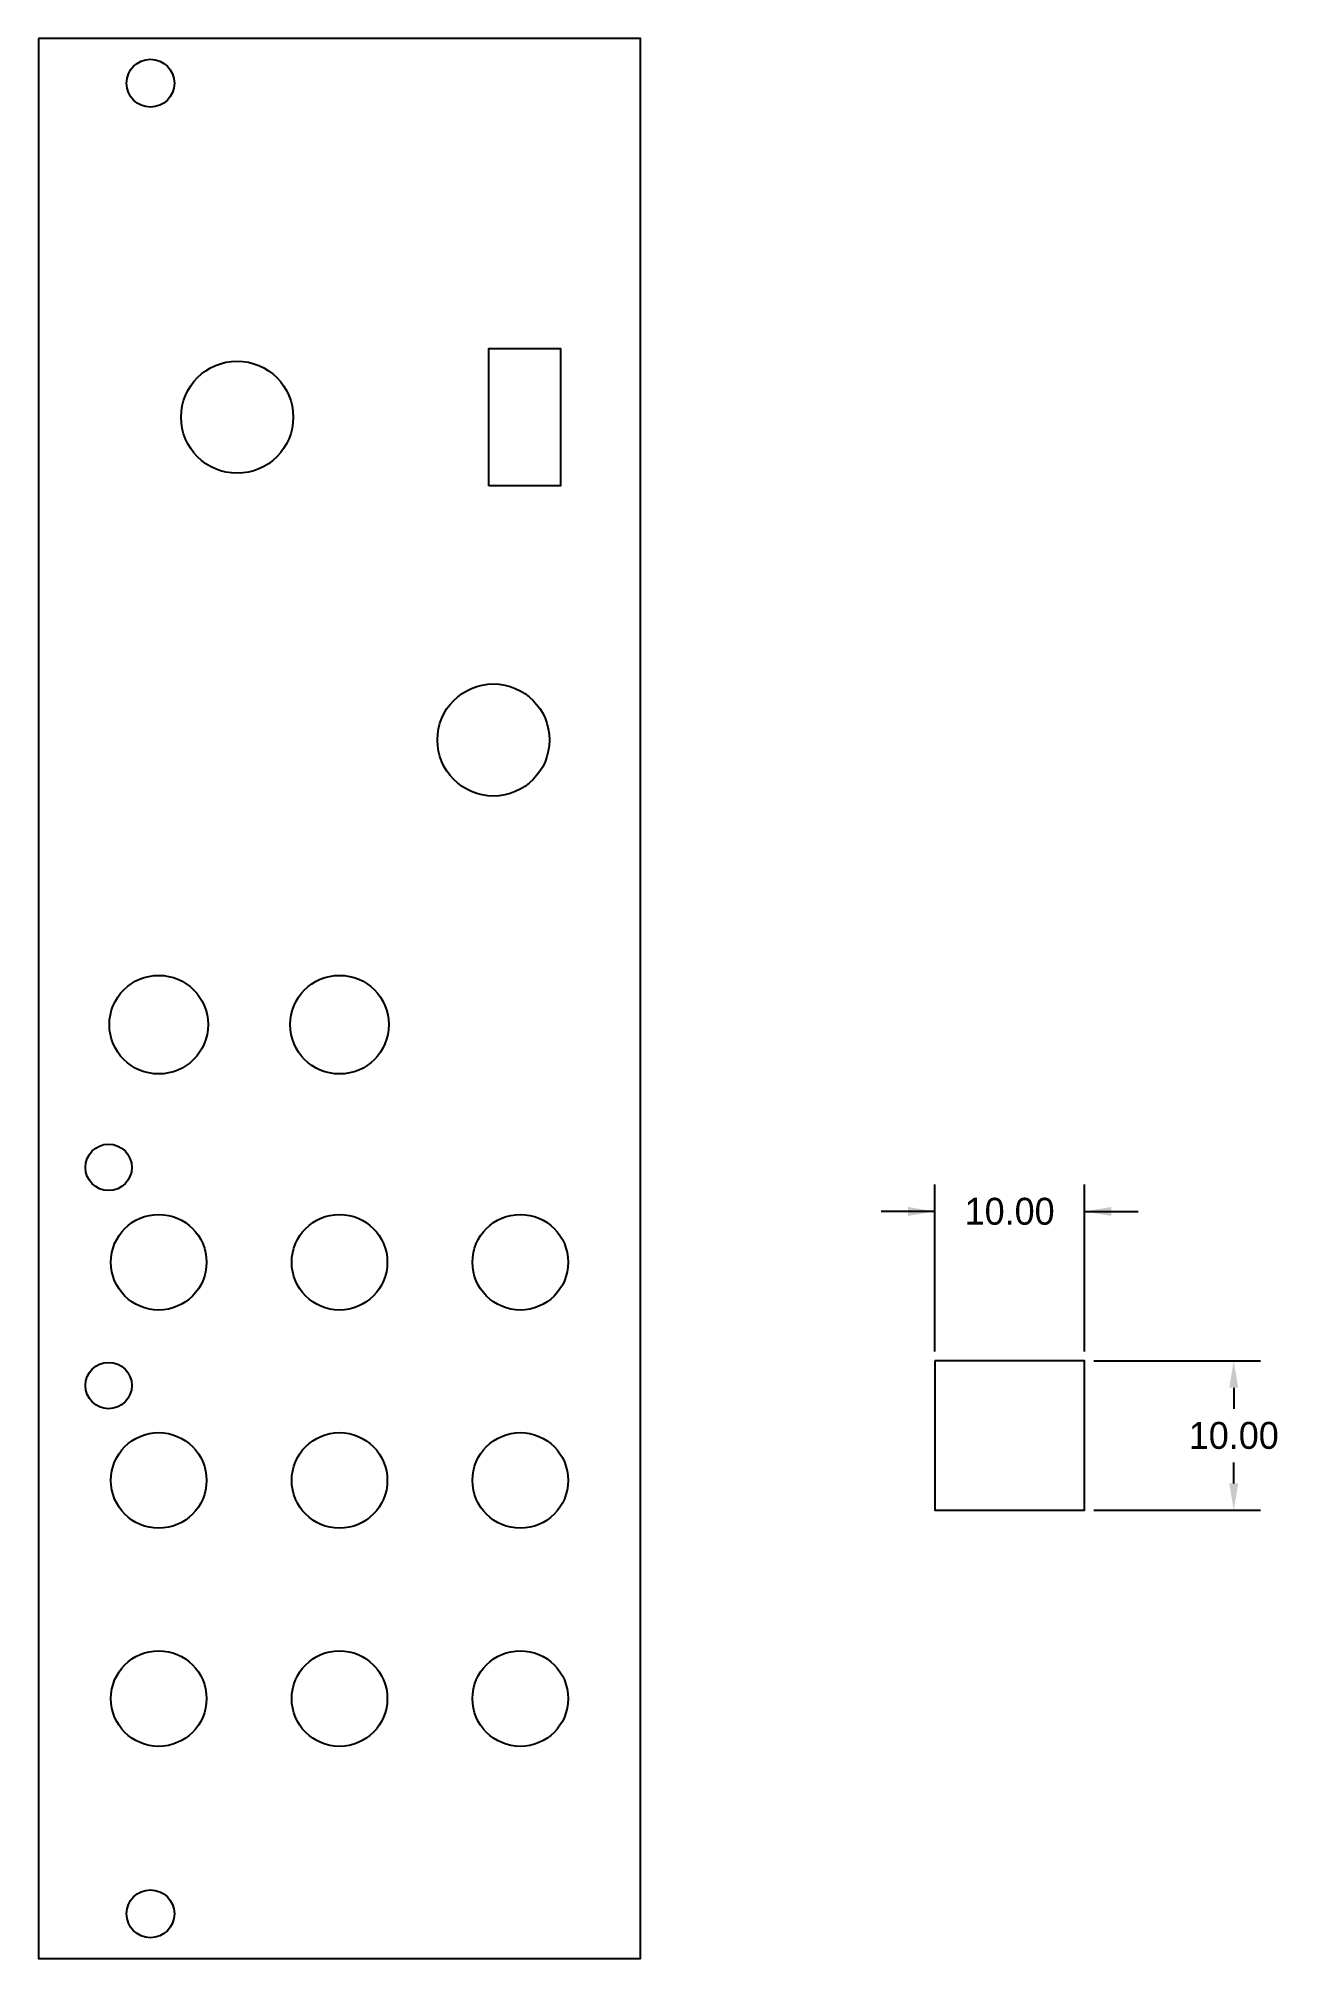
# Model space of a CAD drawing. Header units: millimetres. Extents: x 0 to 83, y 0 to 128.
import ezdxf

# ---------------------------------------------------------------- set-up
doc = ezdxf.new("R2010")
doc.units = ezdxf.units.MM
doc.header["$LTSCALE"] = 10
doc.header["$MEASUREMENT"] = 0
doc.layers.add('Panel', color=7, linetype='Continuous')
doc.layers.add('ScaleHelp', color=3, linetype='Continuous')
doc.dimstyles.get("Standard").update_dxf_attribs({"dimscale": 10, "dimtxt": 0.18, "dimasz": 0.18, "dimexe": 0.18, "dimexo": 0.0625, "dimgap": 0.09, "dimtad": 0, "dimtih": 1, "dimtoh": 1, "dimzin": 0, "dimdsep": 46, "dimtxsty": 'Standard', "dimcen": -0.09, "dimadec": 0, "dimazin": 0, "dimtfac": 1, "dimtdec": 4, "dimtofl": 0, "dimtmove": 0, "dimatfit": 3, "dimfxl": 1, "dimtolj": 1, "dimtzin": 0, "dimarcsym": 0})

# ---------------------------------------------------------------- blocks, each defined once
blk = doc.blocks.new('*D116')
at = {"layer": 'Defpoints', "color": 0}
for p in [(70, 50), (60, 40), (70, 40)]:
    blk.add_point(p, dxfattribs=at)
at = {"layer": 'ScaleHelp', "color": 0, "lineweight": -2}
for p, q in [((60, 40.625), (60, 51.8)), ((70, 40.625), (70, 51.8)), ((60, 50), (56.4, 50)), ((70, 50), (73.6, 50))]:
    blk.add_line(p, q, dxfattribs=at)
at = {"layer": 'ScaleHelp', "color": 0}
for points in [[(58.2, 49.7), (58.2, 50.3), (60, 50)], [(71.8, 50.3), (71.8, 49.7), (70, 50)]]:
    blk.add_solid(points, dxfattribs=at)
at = {"layer": 'ScaleHelp', "color": 0, "insert": (65, 50), "char_height": 1.8, "attachment_point": 5}
blk.add_mtext('\\A1;10.00', dxfattribs=at)
blk = doc.blocks.new('*D117')
at = {"layer": 'Defpoints', "color": 0}
for p in [(70, 40), (70, 30), (80, 30)]:
    blk.add_point(p, dxfattribs=at)
at = {"layer": 'ScaleHelp', "color": 0, "lineweight": -2}
for p, q in [((70.625, 40), (81.8, 40)), ((80, 38.2), (80, 36.8)), ((80, 31.8), (80, 33.2)), ((70.625, 30), (81.8, 30))]:
    blk.add_line(p, q, dxfattribs=at)
at = {"layer": 'ScaleHelp', "color": 0}
for points in [[(80.3, 38.2), (79.7, 38.2), (80, 40)], [(79.7, 31.8), (80.3, 31.8), (80, 30)]]:
    blk.add_solid(points, dxfattribs=at)
at = {"layer": 'ScaleHelp', "color": 0, "insert": (80, 35), "char_height": 1.8, "attachment_point": 5}
blk.add_mtext('\\A1;10.00', dxfattribs=at)

msp = doc.modelspace()

# ---------------------------------------------------------------- linework, layer by layer
at = {"layer": 'Panel'}
for points in [[(0, 128.5), (0, 0), (40.3, 0), (40.3, 128.5)], [(30.152, 98.55), (30.152, 107.75), (34.952, 107.75), (34.952, 98.55)]]:
    msp.add_lwpolyline(points, close=True, dxfattribs=at)
for centre, radius in [((7.5, 125.5), 1.6), ((13.302, 103.15), 3.75), ((30.452, 81.55), 3.75), ((8.052, 62.5), 3.3), ((20.152, 62.5), 3.3), ((4.702, 52.95), 1.55), ((8.052, 46.6), 3.2), ((20.152, 46.6), 3.2), ((32.252, 46.6), 3.2), ((4.702, 38.35), 1.55), ((8.052, 32), 3.2), ((20.152, 32), 3.2), ((32.252, 32), 3.2), ((8.052, 17.4), 3.2), ((20.152, 17.4), 3.2), ((32.252, 17.4), 3.2), ((7.5, 3), 1.6)]:
    msp.add_circle(centre, radius, dxfattribs=at)
at = {"layer": 'ScaleHelp'}
msp.add_lwpolyline([(60, 40), (60, 30), (70, 30), (70, 40)], close=True, dxfattribs=at)

# ---------------------------------------------------------------- dimensions: what is measured, and where the dimension line sits
dim = msp.add_linear_dim(base=(70, 50), p1=(60, 40), p2=(70, 40), dimstyle='Standard', dxfattribs=at)
dim.commit()
dim.dimension.update_dxf_attribs({"geometry": '*D116', "text_midpoint": (65, 50)})
dim = msp.add_linear_dim(base=(80, 30), p1=(70, 40), p2=(70, 30), angle=90, dimstyle='Standard', dxfattribs=at)
dim.commit()
dim.dimension.update_dxf_attribs({"geometry": '*D117', "text_midpoint": (80, 35)})

doc.saveas('drawing.dxf')
